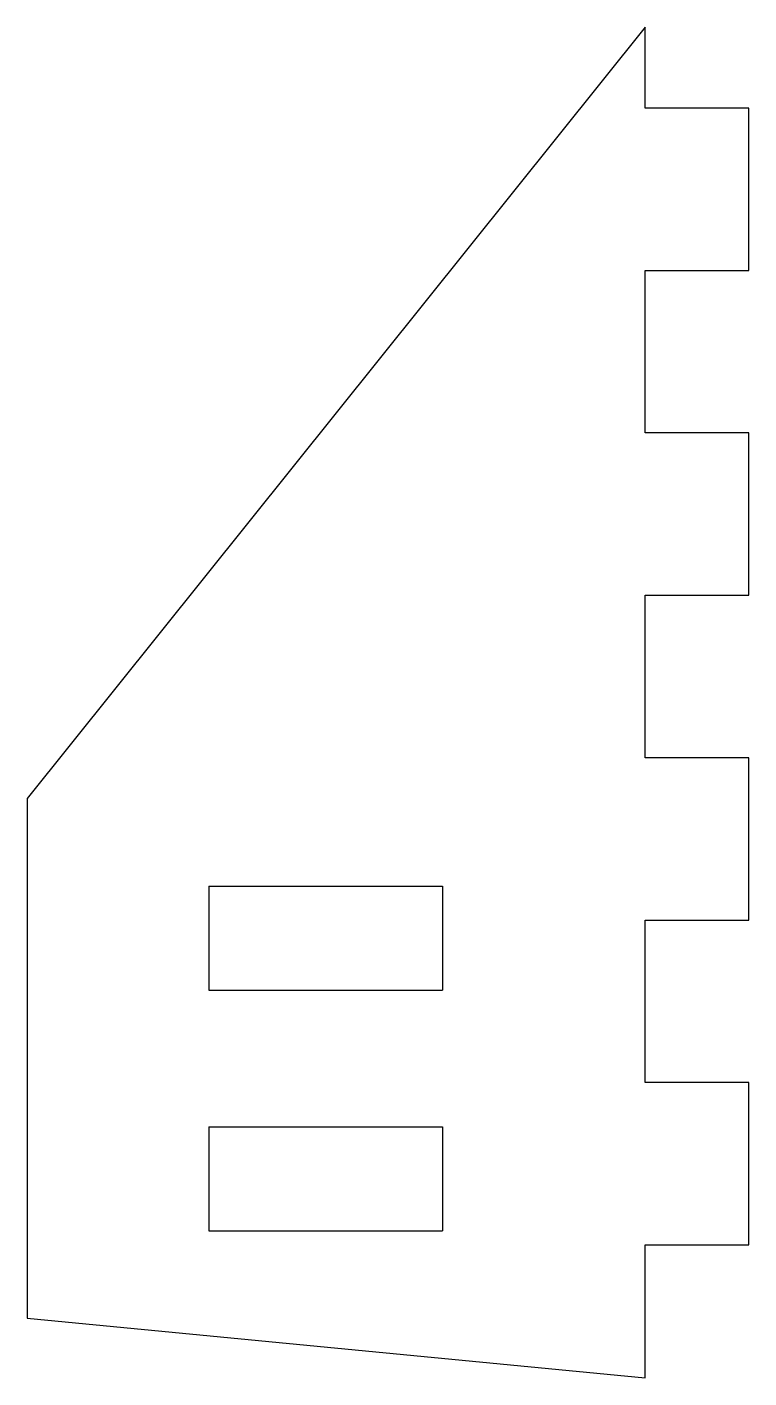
# Model space of a CAD drawing. Header units: millimetres. Extents: x -23.8 to 4, y -2 to 50.
import ezdxf

# ---------------------------------------------------------------- set-up
doc = ezdxf.new("R2010")
doc.units = ezdxf.units.MM

msp = doc.modelspace()

# ---------------------------------------------------------------- linework, layer by layer
at = {"color": 7, "linetype": 'Continuous', "lineweight": 25}
for p, q in [((0, 50), (-23.8, 20.3)), ((0, 46.875), (0, 50)), ((4, 46.875), (0, 46.875)), ((4, 40.625), (4, 46.875)), ((0, 34.375), (0, 40.625)), ((0, 40.625), (4, 40.625)), ((4, 34.375), (0, 34.375)), ((4, 28.125), (4, 34.375)), ((0, 21.875), (0, 28.125)), ((0, 28.125), (4, 28.125)), ((4, 21.875), (0, 21.875)), ((4, 15.625), (4, 21.875)), ((-23.8, 20.3), (-23.8, 0.3)), ((-16.8, 16.93), (-16.8, 12.93)), ((-16.8, 16.93), (-7.8, 16.93)), ((-7.8, 16.93), (-7.8, 12.93)), ((0, 9.375), (0, 15.625)), ((0, 15.625), (4, 15.625)), ((-16.8, 12.93), (-7.8, 12.93)), ((4, 9.375), (0, 9.375)), ((4, 3.125), (4, 9.375)), ((-16.8, 7.67), (-16.8, 3.67)), ((-16.8, 7.67), (-7.8, 7.67)), ((-7.8, 7.67), (-7.8, 3.67)), ((-16.8, 3.67), (-7.8, 3.67)), ((0, -2), (0, 3.125)), ((0, 3.125), (4, 3.125)), ((-23.8, 0.3), (0, -2))]:
    msp.add_line(p, q, dxfattribs=at)

doc.saveas('drawing.dxf')
